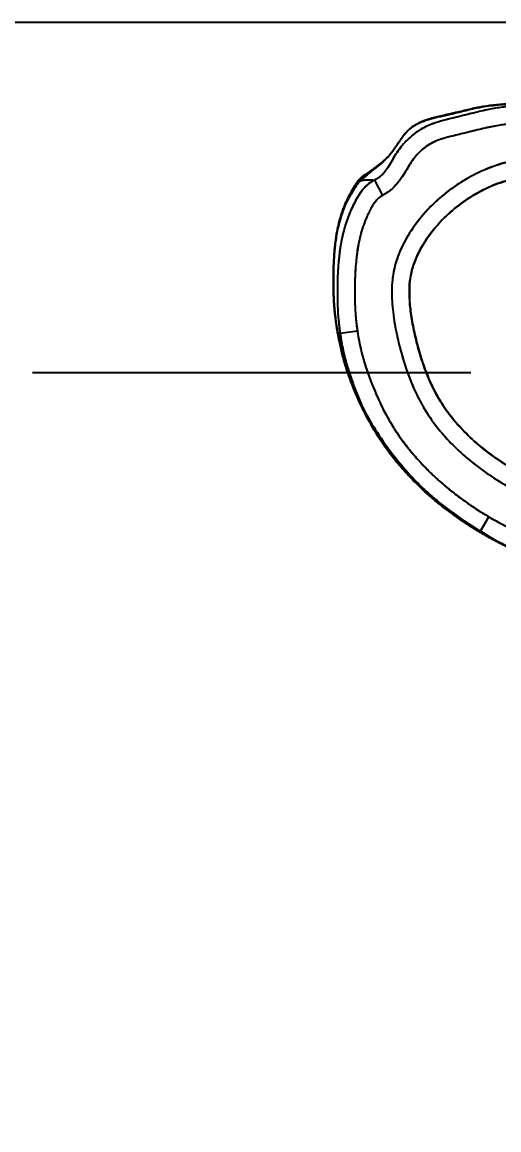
# Model space of a CAD drawing. Header units: millimetres. Extents: x 23075 to 24509, y -21593 to -20579.
# Drawn here: x 23797.77 to 23803.21, y -20857.53 to -20844.89 of the extents above; entities that cross this region are included whole.
import ezdxf

# ---------------------------------------------------------------- set-up
doc = ezdxf.new("R2010")
doc.units = ezdxf.units.MM
doc.header["$LTSCALE"] = 8
doc.linetypes.add('CENTER', pattern=[2, 1.25, -0.25, 0.25, -0.25])
doc.layers.get('DEFPOINTS').update_dxf_attribs({"color": 6})
for name, color, linetype in [('Cav-cor', 30, 'Continuous'), ('CL', 1, 'Continuous'), ('PRODUCT', 1, 'Continuous')]:
    doc.layers.add(name, color=color, linetype=linetype)
doc.layers.add('dim', color=3, linetype='Continuous', lineweight=15)
doc.styles.get("Standard").update_dxf_attribs({"font": 'txt.shx', "width": 0.8, "bigfont": 'chineset.shx'})
doc.dimstyles.new('ISO-25', dxfattribs={"dimtxt": 5, "dimasz": 4, "dimexe": 0.3, "dimexo": 0.3, "dimtad": 0, "dimzin": 1, "dimdsep": 46, "dimtxsty": 'Standard', "dimcen": 0, "dimclrd": 3, "dimclre": 3, "dimclrt": 3, "dimazin": 0, "dimtfac": 1, "dimtofl": 0, "dimtmove": 0, "dimatfit": 0, "dimfxl": 0, "dimarcsym": 0})

# ---------------------------------------------------------------- blocks, each defined once
blk = doc.blocks.new('*D28255')
at = {"layer": 'DEFPOINTS', "color": 0}
for p in [(23757.156, -20844.885), (23853.682, -20996.885), (23904.156, -20996.885)]:
    blk.add_point(p, dxfattribs=at)
at = {"layer": 'dim', "color": 3, "lineweight": -2}
for p, q in [((23757.456, -20844.885), (23904.456, -20844.885)), ((23904.156, -20848.885), (23904.156, -20911.593)), ((23904.156, -20992.885), (23904.156, -20930.177)), ((23853.982, -20996.885), (23904.456, -20996.885))]:
    blk.add_line(p, q, dxfattribs=at)
at = {"layer": 'dim', "color": 3}
for points in [[(23904.823, -20848.885), (23903.49, -20848.885), (23904.156, -20844.885)], [(23903.49, -20992.885), (23904.823, -20992.885), (23904.156, -20996.885)]]:
    blk.add_solid(points, dxfattribs=at)
at = {"layer": 'dim', "color": 3, "insert": (23904.156, -20920.885), "char_height": 5, "attachment_point": 5, "rotation": 90}
blk.add_mtext('152.00', dxfattribs=at)

msp = doc.modelspace()

# ---------------------------------------------------------------- linework, layer by layer
at = {"layer": 'Cav-cor', "color": 241}
for p, q in [((23801.636, -20846.691), (23801.635, -20846.696)), ((23801.793, -20846.689), (23801.887, -20846.863)), ((23801.402, -20848.436), (23801.599, -20848.408)), ((23803.069, -20850.587), (23803.1, -20850.534)), ((23803.004, -20850.697), (23803.041, -20850.634)), ((23803.041, -20850.634), (23803.069, -20850.587))]:
    msp.add_line(p, q, dxfattribs=at)
for centre, radius, start, end in [((23802.803, -20846.874), 0.904, 141.0509, 146.2944), ((23802.818, -20846.884), 0.922, 136.0653, 141.1173), ((23801.184, -20845.712), 1.045, 310.5127, 312.0158), ((23801.254, -20845.79), 0.94, 312.0408, 313.1875), ((23801.279, -20845.816), 0.904, 313.1589, 318.5027), ((23801.308, -20845.842), 0.865, 318.5342, 319.5579), ((23801.326, -20845.857), 0.841, 319.5501, 322.2626), ((23804.352, -20847.887), 3.026, 183.2658, 186.5391), ((23804.483, -20848.005), 3.112, 181.9819, 185.0235), ((23804.39, -20848.01), 3.019, 185.0808, 187.7457), ((23805.073, -20847.738), 3.762, 190.4376, 190.7724), ((23804.549, -20847.989), 3.179, 187.7277, 188.0874), ((23804.024, -20848.067), 2.649, 188.0197, 192.373)]:
    msp.add_arc(centre, radius, start, end, dxfattribs=at)
for points, knots in [([(23803.503, -20845.829), (23803.451, -20845.834), (23803.349, -20845.844), (23803.196, -20845.863), (23803.044, -20845.893), (23802.894, -20845.929), (23802.744, -20845.967), (23802.594, -20846.003), (23802.446, -20846.047), (23802.352, -20846.092), (23802.308, -20846.119)], [0, 0, 0, 0, 0.125031, 0.250035, 0.37503, 0.50006, 0.625103, 0.750125, 0.875078, 1, 1, 1, 1]), ([(23803.583, -20845.799), (23803.53, -20845.803), (23803.425, -20845.811), (23803.266, -20845.822), (23803.108, -20845.836), (23802.952, -20845.862), (23802.798, -20845.9), (23802.644, -20845.937), (23802.489, -20845.97), (23802.387, -20846), (23802.338, -20846.02)], [0, 0, 0, 0, 0.124991, 0.249978, 0.374992, 0.499952, 0.624971, 0.74995, 0.874935, 1, 1, 1, 1]), ([(23804.814, -20846.045), (23804.785, -20846.039), (23804.728, -20846.029), (23804.612, -20846.024), (23804.496, -20846.028), (23804.38, -20846.028), (23804.264, -20846.022), (23804.119, -20846.009), (23803.945, -20845.998), (23803.771, -20846.006), (23803.598, -20846.022), (23803.425, -20846.037), (23803.251, -20846.056), (23803.08, -20846.088), (23802.911, -20846.13), (23802.742, -20846.172), (23802.573, -20846.212), (23802.436, -20846.265), (23802.343, -20846.335), (23802.281, -20846.396), (23802.226, -20846.464), (23802.195, -20846.513), (23802.18, -20846.538)], [0, 0, 0, 0, 0.031239, 0.06249, 0.125002, 0.156259, 0.187515, 0.250029, 0.31253, 0.375032, 0.437545, 0.500059, 0.562569, 0.625071, 0.687584, 0.750098, 0.812607, 0.874996, 0.906247, 0.937495, 0.968748, 1, 1, 1, 1]), ([(23804.019, -20846.433), (23803.935, -20846.427), (23803.768, -20846.423), (23803.518, -20846.439), (23803.271, -20846.489), (23803.034, -20846.573), (23802.811, -20846.688), (23802.537, -20846.879), (23802.301, -20847.122), (23802.123, -20847.405), (23802.042, -20847.599), (23802.005, -20847.762), (23801.988, -20847.929), (23801.995, -20848.138), (23802.033, -20848.386), (23802.108, -20848.711), (23802.216, -20849.029), (23802.373, -20849.325), (23802.567, -20849.597), (23802.865, -20849.894), (23803.279, -20850.18), (23803.732, -20850.397), (23804.206, -20850.56), (23804.854, -20850.725), (23805.35, -20850.803), (23805.681, -20850.842)], [0, 0, 0, 0, 0.031253, 0.062513, 0.093776, 0.125044, 0.156319, 0.18759, 0.249981, 0.281232, 0.312485, 0.328116, 0.343759, 0.375016, 0.406268, 0.437526, 0.499981, 0.531244, 0.562512, 0.62498, 0.687473, 0.749984, 0.812497, 0.875012, 1, 1, 1, 1]), ([(23802.18, -20846.538), (23802.161, -20846.57), (23802.124, -20846.634), (23802.06, -20846.725), (23801.981, -20846.804), (23801.919, -20846.846), (23801.887, -20846.863)], [0, 0, 0, 0, 0.250112, 0.500172, 0.750122, 1, 1, 1, 1]), ([(23801.636, -20846.691), (23801.616, -20846.71), (23801.584, -20846.754), (23801.543, -20846.823), (23801.5, -20846.892), (23801.463, -20846.964), (23801.434, -20847.04), (23801.409, -20847.117), (23801.387, -20847.195), (23801.363, -20847.3), (23801.344, -20847.434), (23801.326, -20847.649), (23801.325, -20847.811), (23801.326, -20847.919)], [0, 0, 0, 0, 0.062442, 0.124946, 0.187455, 0.249956, 0.312466, 0.374974, 0.437483, 0.499995, 0.624998, 0.750002, 1, 1, 1, 1]), ([(23801.635, -20846.696), (23801.658, -20846.69), (23801.711, -20846.683), (23801.764, -20846.687), (23801.793, -20846.689)], [0, 0, 0, 0, 0.446763, 1, 1, 1, 1]), ([(23807.462, -20850.759), (23807.327, -20850.755), (23806.725, -20850.735), (23805.721, -20850.666), (23804.636, -20850.482), (23803.808, -20850.222), (23803.256, -20849.939), (23802.893, -20849.645), (23802.678, -20849.407), (23802.518, -20849.182), (23802.401, -20848.941), (23802.31, -20848.673), (23802.255, -20848.46), (23802.214, -20848.251), (23802.193, -20848.069), (23802.191, -20847.907), (23802.207, -20847.769), (23802.245, -20847.632), (23802.34, -20847.422), (23802.555, -20847.127), (23802.867, -20846.88), (23803.171, -20846.733), (23803.373, -20846.671), (23803.553, -20846.641), (23803.773, -20846.623), (23803.973, -20846.629), (23804.126, -20846.643), (23804.149, -20846.645)], [0, 0, 0, 0, 0.035014, 0.156917, 0.266618, 0.336799, 0.406981, 0.461991, 0.489496, 0.517001, 0.563047, 0.58607, 0.609093, 0.630426, 0.651759, 0.673092, 0.694425, 0.718591, 0.742758, 0.791092, 0.853285, 0.884381, 0.915478, 0.934882, 0.954286, 0.993094, 1, 1, 1, 1]), ([(23801.677, -20846.779), (23801.638, -20846.822), (23801.576, -20846.922), (23801.502, -20847.08), (23801.447, -20847.246), (23801.408, -20847.416), (23801.386, -20847.589), (23801.374, -20847.763), (23801.37, -20847.938), (23801.371, -20848.054), (23801.373, -20848.112)], [0, 0, 0, 0, 0.124744, 0.249744, 0.374756, 0.499747, 0.62479, 0.749857, 0.874928, 1, 1, 1, 1]), ([(23801.887, -20846.863), (23801.872, -20846.871), (23801.843, -20846.89), (23801.808, -20846.927), (23801.779, -20846.969), (23801.745, -20847.028), (23801.708, -20847.104), (23801.658, -20847.23), (23801.612, -20847.394), (23801.584, -20847.596), (23801.571, -20847.799), (23801.568, -20848.002), (23801.574, -20848.206), (23801.589, -20848.341), (23801.599, -20848.408)], [0, 0, 0, 0, 0.031216, 0.062431, 0.093677, 0.124935, 0.18744, 0.249949, 0.374904, 0.499903, 0.624926, 0.749959, 0.874983, 1, 1, 1, 1]), ([(23801.599, -20848.408), (23801.615, -20848.519), (23801.662, -20848.739), (23801.777, -20849.056), (23801.916, -20849.363), (23802.065, -20849.602), (23802.203, -20849.779), (23802.313, -20849.906), (23802.43, -20850.028), (23802.553, -20850.142), (23802.683, -20850.249), (23802.862, -20850.385), (23803.003, -20850.477), (23803.1, -20850.534)], [0, 0, 0, 0, 0.124962, 0.249954, 0.374945, 0.499912, 0.562431, 0.624953, 0.687469, 0.749983, 0.812498, 0.875013, 1, 1, 1, 1]), ([(23801.479, -20848.847), (23801.51, -20848.944), (23801.584, -20849.136), (23801.723, -20849.41), (23801.888, -20849.67), (23802.074, -20849.914), (23802.244, -20850.106), (23802.391, -20850.249), (23802.546, -20850.383), (23802.752, -20850.536), (23802.923, -20850.649), (23803.011, -20850.702)], [0, 0, 0, 0, 0.124992, 0.250007, 0.374983, 0.499981, 0.624998, 0.687515, 0.749995, 0.875022, 1, 1, 1, 1]), ([(23803.1, -20850.534), (23803.16, -20850.569), (23803.311, -20850.652), (23803.564, -20850.764), (23803.757, -20850.838), (23803.855, -20850.873)], [0, 0, 0, 0, 0.250005, 0.624973, 1, 1, 1, 1]), ([(23803.011, -20850.702), (23803.134, -20850.775), (23803.382, -20850.918), (23803.646, -20851.032), (23803.78, -20851.083)], [0, 0, 0, 0, 0.5, 1, 1, 1, 1])]:
    msp.add_open_spline(points, degree=3, knots=knots, dxfattribs=at)
for points in [[(23802.284, -20846.045), (23802.233, -20846.072), (23802.188, -20846.109), (23802.15, -20846.152)], [(23802.338, -20846.02), (23802.319, -20846.027), (23802.301, -20846.035), (23802.284, -20846.045)], [(23802.15, -20846.152), (23802.123, -20846.183), (23802.099, -20846.217), (23802.076, -20846.251)], [(23802.308, -20846.119), (23802.252, -20846.154), (23802.2, -20846.197), (23802.154, -20846.245)], [(23802.076, -20846.251), (23802.048, -20846.291), (23802.022, -20846.333), (23801.991, -20846.372)], [(23802.052, -20846.372), (23802.019, -20846.421), (23801.992, -20846.473), (23801.961, -20846.523)], [(23801.635, -20846.696), (23801.694, -20846.638), (23801.762, -20846.589), (23801.826, -20846.537)], [(23801.756, -20846.591), (23801.715, -20846.623), (23801.674, -20846.655), (23801.636, -20846.691)], [(23801.863, -20846.506), (23801.828, -20846.536), (23801.792, -20846.563), (23801.756, -20846.591)], [(23801.961, -20846.523), (23801.937, -20846.563), (23801.91, -20846.601), (23801.876, -20846.633)], [(23801.793, -20846.689), (23801.75, -20846.712), (23801.71, -20846.743), (23801.677, -20846.779)], [(23801.876, -20846.633), (23801.851, -20846.655), (23801.823, -20846.674), (23801.793, -20846.689)], [(23801.326, -20847.919), (23801.327, -20847.966), (23801.328, -20848.012), (23801.331, -20848.059)], [(23801.346, -20848.231), (23801.353, -20848.294), (23801.362, -20848.357), (23801.374, -20848.42)], [(23801.378, -20848.442), (23801.404, -20848.578), (23801.436, -20848.714), (23801.479, -20848.847)], [(23801.437, -20848.634), (23801.464, -20848.756), (23801.5, -20848.876), (23801.543, -20848.992)]]:
    msp.add_open_spline(points, degree=3, dxfattribs=at)
at = {"layer": 'CL', "color": 6, "linetype": 'CENTER', "ltscale": 0.5}
msp.add_line((23797.893, -20848.885), (23812.42, -20848.885), dxfattribs=at)
at = {"layer": 'PRODUCT'}
for p, q in [((23802.094, -20846.223), (23802.118, -20846.191)), ((23801.921, -20846.454), (23801.928, -20846.446)), ((23801.675, -20846.634), (23801.635, -20846.696)), ((23801.675, -20846.633), (23801.675, -20846.634)), ((23801.793, -20846.689), (23801.887, -20846.863)), ((23801.341, -20848.188), (23801.34, -20848.186)), ((23801.371, -20848.414), (23801.371, -20848.414)), ((23801.402, -20848.436), (23801.599, -20848.408)), ((23802.998, -20850.707), (23803.1, -20850.534)), ((23802.997, -20850.709), (23802.998, -20850.707))]:
    msp.add_line(p, q, dxfattribs=at)
for points, start_tangent, end_tangent in [([(23805.001, -20845.889), (23804.992, -20845.886), (23804.944, -20845.872), (23804.901, -20845.86), (23804.859, -20845.85), (23804.813, -20845.84), (23804.76, -20845.833), (23804.703, -20845.828), (23804.643, -20845.826), (23804.579, -20845.826), (23804.513, -20845.826), (23804.445, -20845.827), (23804.384, -20845.826), (23804.33, -20845.824), (23804.282, -20845.821), (23804.235, -20845.818), (23804.189, -20845.814), (23804.141, -20845.81), (23804.089, -20845.806), (23804.032, -20845.803), (23803.971, -20845.801), (23803.909, -20845.801), (23803.847, -20845.803), (23803.786, -20845.806), (23803.726, -20845.81), (23803.668, -20845.815), (23803.611, -20845.819), (23803.557, -20845.824), (23803.503, -20845.829), (23803.449, -20845.834), (23803.393, -20845.84), (23803.334, -20845.846), (23803.269, -20845.854), (23803.197, -20845.865), (23803.118, -20845.879), (23803.034, -20845.896), (23802.947, -20845.917), (23802.855, -20845.939), (23802.753, -20845.965), (23802.638, -20845.993), (23802.519, -20846.026), (23802.41, -20846.066), (23802.308, -20846.119), (23802.222, -20846.182), (23802.154, -20846.245), (23802.101, -20846.306), (23802.052, -20846.372), (23802.006, -20846.447), (23801.961, -20846.523), (23801.918, -20846.587), (23801.876, -20846.633), (23801.834, -20846.665), (23801.793, -20846.689)], (-0.958259, 0.285902), (-0.899012, -0.437925)), ([(23802.118, -20846.191), (23802.163, -20846.137), (23802.225, -20846.081), (23802.292, -20846.041), (23802.357, -20846.012), (23802.421, -20845.989), (23802.485, -20845.97), (23802.551, -20845.953), (23802.621, -20845.938), (23802.694, -20845.922), (23802.769, -20845.905), (23802.845, -20845.888), (23802.922, -20845.871), (23803.002, -20845.854), (23803.085, -20845.841), (23803.168, -20845.831), (23803.25, -20845.823), (23803.331, -20845.817), (23803.408, -20845.811), (23803.478, -20845.807), (23803.537, -20845.803), (23803.584, -20845.799), (23803.636, -20845.795), (23803.706, -20845.79)], (0.606788, 0.794864), (0.997797, 0.066348)), ([(23802.118, -20846.191), (23802.142, -20846.16), (23802.178, -20846.122), (23802.217, -20846.088), (23802.308, -20846.034), (23802.358, -20846.014), (23802.411, -20845.996), (23802.52, -20845.968), (23802.63, -20845.943), (23802.736, -20845.918), (23802.839, -20845.892), (23802.94, -20845.868), (23803.043, -20845.849), (23803.149, -20845.835), (23803.257, -20845.824), (23803.367, -20845.816), (23803.476, -20845.808), (23803.583, -20845.799), (23803.69, -20845.791), (23803.706, -20845.79)], (0.60784, 0.79406), (0.997809, 0.066159)), ([(23806.406, -20845.977), (23806.303, -20845.979), (23806.214, -20845.977), (23806.135, -20845.974), (23806.066, -20845.973), (23806.007, -20845.976), (23805.955, -20845.984), (23805.905, -20845.994), (23805.852, -20846.009), (23805.792, -20846.026), (23805.728, -20846.047), (23805.655, -20846.071), (23805.579, -20846.094), (23805.507, -20846.114), (23805.44, -20846.128), (23805.379, -20846.137), (23805.325, -20846.142), (23805.277, -20846.143), (23805.234, -20846.142), (23805.193, -20846.139), (23805.155, -20846.134), (23805.117, -20846.127), (23805.076, -20846.118), (23805.031, -20846.107), (23804.983, -20846.093), (23804.934, -20846.079), (23804.888, -20846.065), (23804.849, -20846.054), (23804.814, -20846.045), (23804.777, -20846.038), (23804.737, -20846.032), (23804.691, -20846.028), (23804.639, -20846.026), (23804.581, -20846.026), (23804.516, -20846.027), (23804.446, -20846.028), (23804.379, -20846.027), (23804.32, -20846.025), (23804.268, -20846.021), (23804.22, -20846.018), (23804.173, -20846.014), (23804.125, -20846.01), (23804.075, -20846.007), (23804.022, -20846.003), (23803.967, -20846.002), (23803.912, -20846.001), (23803.855, -20846.003), (23803.798, -20846.006), (23803.741, -20846.01), (23803.685, -20846.014), (23803.629, -20846.019), (23803.574, -20846.024), (23803.521, -20846.029), (23803.468, -20846.034), (23803.413, -20846.039), (23803.356, -20846.045), (23803.295, -20846.052), (23803.228, -20846.062), (23803.155, -20846.075), (23803.077, -20846.091), (23802.993, -20846.11), (23802.903, -20846.132), (23802.799, -20846.158), (23802.685, -20846.185), (23802.577, -20846.215), (23802.487, -20846.247), (23802.412, -20846.286), (23802.349, -20846.332), (23802.297, -20846.381), (23802.254, -20846.43), (23802.215, -20846.483), (23802.174, -20846.549), (23802.126, -20846.628), (23802.07, -20846.707), (23802.011, -20846.773), (23801.948, -20846.825), (23801.887, -20846.863)], (-0.997715, -0.067564), (-0.88189, -0.471456)), ([(23801.92, -20846.454), (23801.97, -20846.398), (23802.034, -20846.31), (23802.094, -20846.223)], (0.704015, 0.710185), (0.579678, 0.814846)), ([(23802.094, -20846.223), (23802.111, -20846.199)], (0.579678, 0.814846), (0.599419, 0.800435)), ([(23802.094, -20846.223), (23802.11, -20846.201), (23802.111, -20846.199)], (0.579415, 0.815032), (0.598761, 0.800928)), ([(23802.111, -20846.199), (23802.118, -20846.191)], (0.599419, 0.800435), (0.607635, 0.794217)), ([(23802.111, -20846.199), (23802.118, -20846.191)], (0.598761, 0.800928), (0.606788, 0.794864)), ([(23807.408, -20846.297), (23807.111, -20846.344), (23806.852, -20846.389), (23806.624, -20846.43), (23806.422, -20846.464), (23806.241, -20846.493), (23806.078, -20846.516), (23805.931, -20846.534), (23805.797, -20846.547), (23805.677, -20846.556), (23805.568, -20846.562), (23805.467, -20846.565), (23805.368, -20846.565), (23805.268, -20846.564), (23805.163, -20846.559), (23805.048, -20846.551), (23804.92, -20846.539), (23804.779, -20846.523), (23804.623, -20846.503), (23804.447, -20846.479), (23804.246, -20846.454), (23804.019, -20846.433), (23803.76, -20846.427), (23803.469, -20846.452), (23803.163, -20846.528), (23802.858, -20846.668), (23802.578, -20846.861), (23802.356, -20847.077), (23802.193, -20847.296), (23802.081, -20847.51), (23802.016, -20847.719), (23801.992, -20847.946), (23802.006, -20848.196), (23802.053, -20848.467), (23802.126, -20848.747), (23802.227, -20849.029), (23802.376, -20849.319), (23802.588, -20849.605), (23802.877, -20849.884), (23803.252, -20850.149), (23803.72, -20850.382), (23804.28, -20850.575), (23804.934, -20850.729), (23805.681, -20850.842)], (-0.988611, -0.150496), (0.993, -0.118112)), ([(23801.675, -20846.634), (23801.681, -20846.63), (23801.708, -20846.612), (23801.742, -20846.589), (23801.779, -20846.562), (23801.819, -20846.533), (23801.858, -20846.502), (23801.895, -20846.472), (23801.927, -20846.442)], (0.846913, 0.531732), (0.721216, 0.69271)), ([(23801.688, -20846.648), (23801.714, -20846.626), (23801.797, -20846.56), (23801.879, -20846.493), (23801.92, -20846.454)], (0.76356, 0.645737), (0.706021, 0.708191)), ([(23801.927, -20846.442), (23801.955, -20846.415)], (0.721216, 0.69271), (0.709594, 0.704611)), ([(23801.955, -20846.415), (23801.972, -20846.397)], (0.709594, 0.704611), (0.652122, 0.758114)), ([(23807.438, -20846.495), (23807.014, -20846.564), (23806.612, -20846.636), (23806.182, -20846.705), (23805.723, -20846.754), (23805.482, -20846.766), (23805.234, -20846.764), (23804.902, -20846.739), (23804.599, -20846.702), (23804.08, -20846.639), (23803.72, -20846.63), (23803.556, -20846.643), (23803.404, -20846.669), (23803.171, -20846.74), (23802.945, -20846.849), (23802.546, -20847.167), (23802.321, -20847.474), (23802.25, -20847.629), (23802.209, -20847.776), (23802.194, -20847.912), (23802.196, -20848.072), (23802.217, -20848.255), (23802.256, -20848.454), (23802.312, -20848.67), (23802.38, -20848.871), (23802.551, -20849.221), (23802.683, -20849.406), (23802.843, -20849.583), (23803.231, -20849.898), (23803.825, -20850.208), (23804.513, -20850.429), (23805.686, -20850.64), (23805.705, -20850.643)], (-0.988609, -0.150508), (0.99301, -0.118032)), ([(23801.341, -20848.188), (23801.337, -20848.143), (23801.331, -20848.057), (23801.328, -20847.975), (23801.326, -20847.899), (23801.326, -20847.826), (23801.326, -20847.753), (23801.328, -20847.682), (23801.331, -20847.612), (23801.335, -20847.544), (23801.34, -20847.479), (23801.347, -20847.418), (23801.354, -20847.358), (23801.363, -20847.3), (23801.374, -20847.244), (23801.386, -20847.19), (23801.399, -20847.139), (23801.414, -20847.089), (23801.43, -20847.041), (23801.447, -20846.995), (23801.465, -20846.952), (23801.482, -20846.913), (23801.499, -20846.881), (23801.515, -20846.849), (23801.533, -20846.817), (23801.55, -20846.786), (23801.567, -20846.757), (23801.586, -20846.727), (23801.609, -20846.694)], (-0.097376, 0.995248), (0.616656, 0.787232)), ([(23801.338, -20848.157), (23801.334, -20848.115), (23801.327, -20847.967), (23801.327, -20847.818), (23801.33, -20847.67), (23801.338, -20847.521), (23801.355, -20847.374), (23801.366, -20847.3), (23801.381, -20847.227), (23801.4, -20847.156), (23801.422, -20847.085), (23801.447, -20847.014), (23801.476, -20846.946), (23801.51, -20846.881), (23801.548, -20846.818), (23801.568, -20846.785), (23801.589, -20846.752), (23801.611, -20846.722), (23801.623, -20846.708), (23801.635, -20846.696)], (-0.086741, 0.996231), (0.710098, 0.704103)), ([(23801.793, -20846.689), (23801.759, -20846.709), (23801.728, -20846.732), (23801.701, -20846.755), (23801.677, -20846.779), (23801.656, -20846.804), (23801.637, -20846.829), (23801.619, -20846.856), (23801.6, -20846.886), (23801.582, -20846.919), (23801.563, -20846.955), (23801.543, -20846.996), (23801.522, -20847.04), (23801.502, -20847.089), (23801.482, -20847.143), (23801.463, -20847.202), (23801.444, -20847.267), (23801.426, -20847.34), (23801.41, -20847.42), (23801.397, -20847.509), (23801.386, -20847.609), (23801.378, -20847.711), (23801.373, -20847.802), (23801.371, -20847.882), (23801.371, -20847.956), (23801.371, -20848.032), (23801.373, -20848.112), (23801.377, -20848.195), (23801.383, -20848.277), (23801.391, -20848.358), (23801.402, -20848.436)], (-0.877575, -0.47944), (0.140676, -0.990056)), ([(23801.609, -20846.694), (23801.619, -20846.682)], (0.616656, 0.787232), (0.655252, 0.755411)), ([(23801.619, -20846.682), (23801.635, -20846.665)], (0.655252, 0.755411), (0.718723, 0.695296)), ([(23801.635, -20846.665), (23801.661, -20846.643), (23801.675, -20846.633)], (0.718723, 0.695296), (0.847044, 0.531522)), ([(23801.635, -20846.696), (23801.688, -20846.648)], (0.720405, 0.693554), (0.76356, 0.645737)), ([(23801.635, -20846.696), (23801.647, -20846.693), (23801.659, -20846.691), (23801.686, -20846.687), (23801.717, -20846.686), (23801.749, -20846.686), (23801.771, -20846.687), (23801.793, -20846.689)], (0.971127, 0.238564), (0.998025, -0.062813)), ([(23801.887, -20846.863), (23801.867, -20846.875), (23801.85, -20846.887), (23801.835, -20846.9), (23801.821, -20846.913), (23801.809, -20846.928), (23801.797, -20846.944), (23801.784, -20846.963), (23801.77, -20846.986), (23801.754, -20847.013), (23801.738, -20847.044), (23801.721, -20847.079), (23801.703, -20847.118), (23801.686, -20847.161), (23801.668, -20847.208), (23801.651, -20847.261), (23801.635, -20847.318), (23801.619, -20847.382), (23801.606, -20847.453), (23801.594, -20847.534), (23801.584, -20847.627), (23801.576, -20847.723), (23801.572, -20847.809), (23801.57, -20847.885), (23801.57, -20847.956), (23801.57, -20848.03), (23801.572, -20848.105), (23801.576, -20848.182), (23801.581, -20848.259), (23801.589, -20848.335), (23801.599, -20848.408)], (-0.882153, -0.470963), (0.14322, -0.989691)), ([(23801.34, -20848.186), (23801.338, -20848.157)], (-0.096579, 0.995325), (-0.086741, 0.996231)), ([(23801.342, -20848.203), (23801.34, -20848.186)], (-0.101717, 0.994813), (-0.096603, 0.995323)), ([(23801.371, -20848.414), (23801.365, -20848.377), (23801.356, -20848.316), (23801.348, -20848.257), (23801.342, -20848.203)], (-0.172433, 0.985021), (-0.101717, 0.994813)), ([(23801.376, -20848.441), (23801.371, -20848.414)], (-0.178955, 0.983857), (-0.171839, 0.985125)), ([(23801.371, -20848.414), (23801.371, -20848.415), (23801.373, -20848.42), (23801.375, -20848.424), (23801.379, -20848.428), (23801.383, -20848.431), (23801.388, -20848.433), (23801.394, -20848.435), (23801.402, -20848.436)], (0.172869, -0.984945), (0.99163, -0.12911)), ([(23802.967, -20850.691), (23802.915, -20850.659), (23802.862, -20850.625), (23802.806, -20850.588), (23802.748, -20850.548), (23802.688, -20850.505), (23802.626, -20850.458), (23802.563, -20850.41), (23802.5, -20850.359), (23802.436, -20850.305), (23802.371, -20850.247), (23802.309, -20850.188), (23802.245, -20850.125), (23802.183, -20850.06), (23802.123, -20849.994), (23802.062, -20849.923), (23801.997, -20849.844), (23801.934, -20849.761), (23801.874, -20849.675), (23801.816, -20849.585), (23801.761, -20849.492), (23801.709, -20849.397), (23801.658, -20849.297), (23801.609, -20849.19), (23801.559, -20849.075), (23801.511, -20848.951), (23801.466, -20848.819), (23801.427, -20848.678), (23801.394, -20848.533), (23801.376, -20848.441)], (-0.856277, 0.516517), (-0.178955, 0.983857)), ([(23801.402, -20848.436), (23801.437, -20848.634), (23801.486, -20848.823), (23801.543, -20848.992), (23801.601, -20849.142), (23801.664, -20849.29), (23801.742, -20849.448), (23801.841, -20849.62), (23801.967, -20849.802), (23802.098, -20849.964), (23802.214, -20850.093)], (0.140605, -0.990066), (0.68968, -0.724114)), ([(23801.599, -20848.408), (23801.632, -20848.591), (23801.678, -20848.765), (23801.731, -20848.924), (23801.786, -20849.066), (23801.847, -20849.207), (23801.92, -20849.354), (23802.011, -20849.513), (23802.127, -20849.681), (23802.25, -20849.833), (23802.366, -20849.961), (23802.475, -20850.069), (23802.577, -20850.16), (23802.673, -20850.24), (23802.761, -20850.308), (23802.842, -20850.367), (23802.914, -20850.417), (23802.981, -20850.461), (23803.043, -20850.499), (23803.1, -20850.534)], (0.143177, -0.989697), (0.8628, -0.505545)), ([(23802.214, -20850.093), (23802.221, -20850.1), (23802.227, -20850.107)], (0.68968, -0.724114), (0.694082, -0.719896)), ([(23802.227, -20850.107), (23802.334, -20850.212)], (0.694082, -0.719896), (0.727764, -0.685828)), ([(23802.334, -20850.212), (23802.337, -20850.215), (23802.446, -20850.313), (23802.548, -20850.397), (23802.641, -20850.469), (23802.725, -20850.53), (23802.802, -20850.584), (23802.873, -20850.63), (23802.938, -20850.671), (23802.998, -20850.707)], (0.727764, -0.685828), (0.862986, -0.505228)), ([(23803.1, -20850.534), (23803.165, -20850.571), (23803.238, -20850.61), (23803.321, -20850.653), (23803.415, -20850.697), (23803.522, -20850.743), (23803.642, -20850.793), (23803.778, -20850.845), (23803.929, -20850.899), (23804.095, -20850.952), (23804.265, -20851.003), (23804.435, -20851.051), (23804.601, -20851.095), (23804.762, -20851.133), (23804.931, -20851.164), (23805.118, -20851.193), (23805.324, -20851.218), (23805.553, -20851.243), (23805.805, -20851.27), (23806.084, -20851.301), (23806.398, -20851.332)], (0.863001, -0.505202), (0.995576, -0.093961)), ([(23802.997, -20850.709), (23802.967, -20850.691)], (-0.861124, 0.508395), (-0.856277, 0.516517)), ([(23806.377, -20851.55), (23806.207, -20851.532), (23806.007, -20851.51), (23805.816, -20851.488), (23805.639, -20851.468), (23805.478, -20851.45), (23805.332, -20851.434), (23805.194, -20851.418), (23805.06, -20851.401), (23804.931, -20851.382), (23804.81, -20851.363), (23804.697, -20851.341), (23804.59, -20851.319), (23804.501, -20851.298), (23804.418, -20851.278), (23804.328, -20851.255), (23804.235, -20851.23), (23804.14, -20851.203), (23804.044, -20851.174), (23803.942, -20851.141), (23803.838, -20851.104), (23803.734, -20851.065), (23803.632, -20851.024), (23803.533, -20850.982), (23803.442, -20850.94), (23803.362, -20850.903), (23803.287, -20850.866), (23803.209, -20850.827), (23803.128, -20850.783), (23803.049, -20850.739), (23802.997, -20850.709)], (-0.995101, 0.098865), (-0.860964, 0.508666)), ([(23802.998, -20850.707), (23803.067, -20850.746), (23803.144, -20850.788), (23803.232, -20850.833), (23803.332, -20850.88), (23803.444, -20850.928), (23803.568, -20850.979), (23803.707, -20851.033), (23803.865, -20851.089), (23804.036, -20851.144), (23804.209, -20851.195), (23804.382, -20851.244), (23804.553, -20851.29), (23804.721, -20851.329), (23804.898, -20851.362), (23805.091, -20851.391), (23805.301, -20851.418), (23805.531, -20851.443), (23805.783, -20851.47), (23806.063, -20851.5), (23806.379, -20851.531)], (0.863182, -0.504893), (0.995582, -0.093894))]:
    msp.add_spline(points, degree=3, dxfattribs=dict(at, start_tangent=start_tangent, end_tangent=end_tangent))

# ---------------------------------------------------------------- dimensions: what is measured, and where the dimension line sits
at = {"layer": 'dim'}
dim = msp.add_linear_dim(base=(23904.156, -20996.885), p1=(23757.156, -20844.885), p2=(23853.682, -20996.885), angle=90, dimstyle='ISO-25', dxfattribs=at)
dim.commit()
dim.dimension.update_dxf_attribs({"geometry": '*D28255', "text_midpoint": (23904.156, -20920.885)})

doc.saveas('drawing.dxf')
